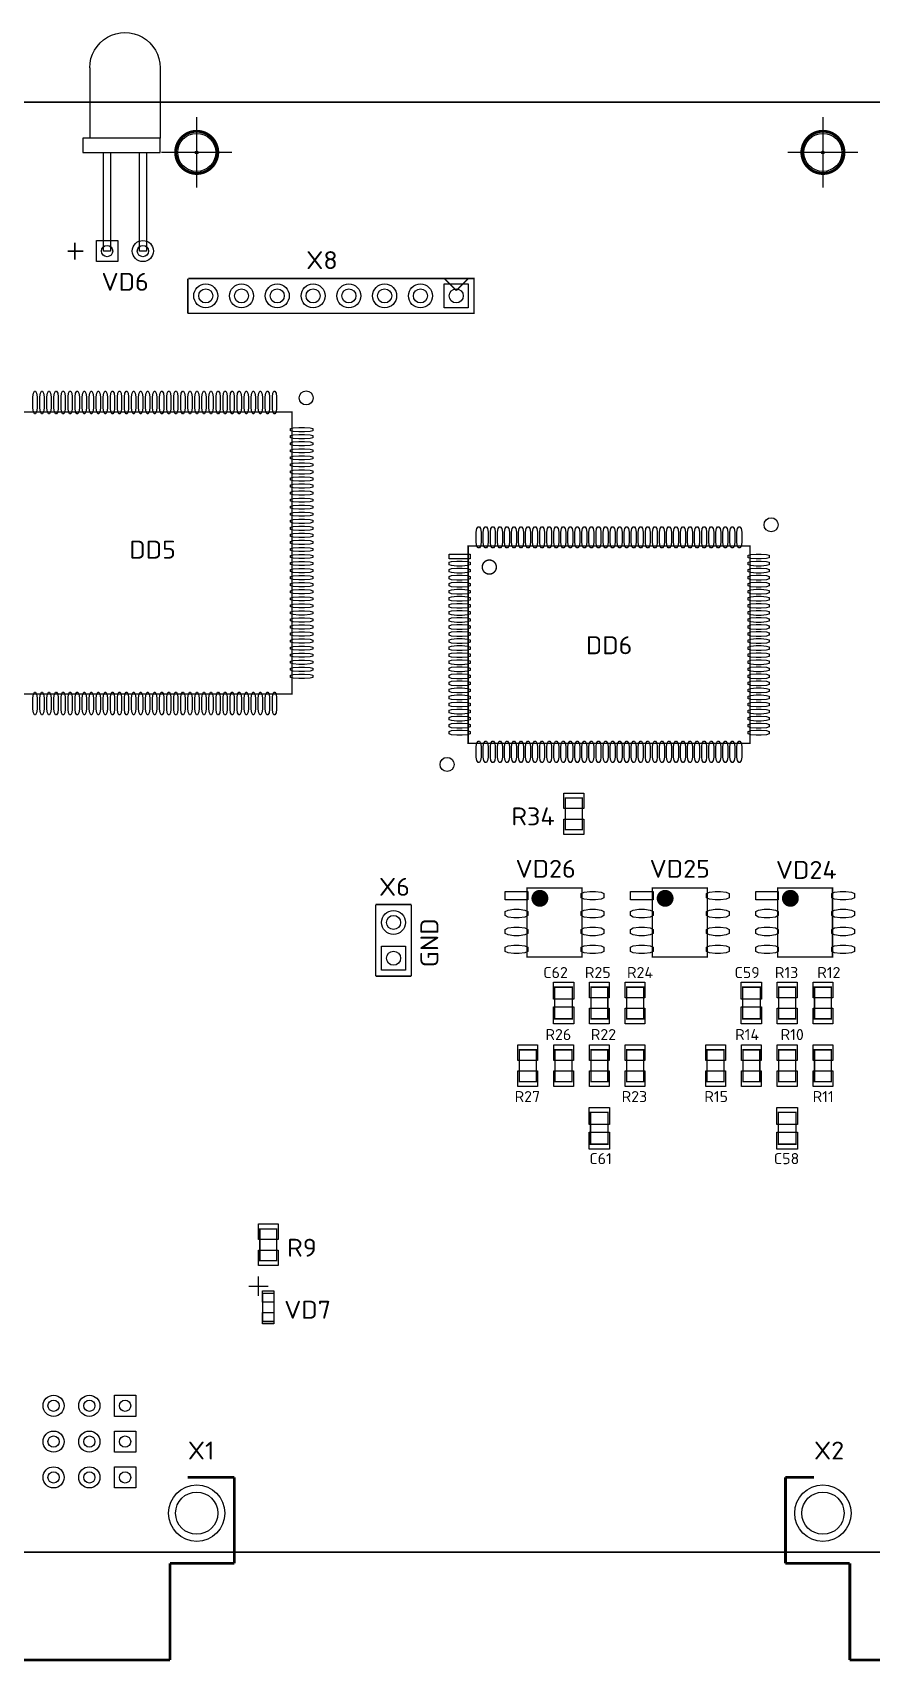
# Model space of a CAD drawing. Header units: millimetres. Extents: x 1127 to 1496, y -2533 to -2276.
# Drawn here: x 1317.1 to 1376.7, y -2392 to -2276.4 of the extents above; entities that cross this region are included whole.
import ezdxf
from ezdxf.enums import TextEntityAlignment as Align

# ---------------------------------------------------------------- set-up
doc = ezdxf.new("R2010")
doc.units = ezdxf.units.MM
doc.layers.get('0').update_dxf_attribs({"color": 250})
doc.layers.add('BOARD', color=173, linetype='Continuous', lineweight=35)
doc.layers.add('TOP', color=7, linetype='Continuous')
doc.styles.get("Standard").update_dxf_attribs({"font": 'txt.shx'})

# ---------------------------------------------------------------- blocks, each defined once
blk = doc.blocks.new('FIGURE_CIRCLE')
blk.add_circle((0, 0), 0.5)
blk = doc.blocks.new('FIGURE_SQUARE')
blk.add_lwpolyline([(-0.5, -0.5), (-0.5, 0.5), (0.5, 0.5), (0.5, -0.5)], close=True)
blk = doc.blocks.new('FIGURE_OBLONG')
blk.add_lwpolyline([(-0.5, -0.125), (-0.5, 0.125), (-0.416, 0.375), (-0.25, 0.5), (0.25, 0.5), (0.416, 0.375), (0.5, 0.125), (0.5, -0.125), (0.416, -0.375), (0.25, -0.5), (-0.25, -0.5), (-0.416, -0.375)], close=True)
blk = doc.blocks.new('LED')
at = {"layer": 'TOP'}
for p, q in [((-1.23, 13), (-1.23, 8)), ((3.77, 13), (3.77, 8))]:
    blk.add_line(p, q, dxfattribs=at)
for points in [[(3.77, 7), (3.77, 8), (-1.73, 8), (-1.73, 7)], [(-0.25, 7), (0.25, 7), (0.25, 0), (-0.25, 0)], [(2.29, 7), (2.79, 7), (2.79, 0), (2.29, 0)]]:
    blk.add_lwpolyline(points, close=True, dxfattribs=at)
at = {"layer": 'TOP', "extrusion": (0, 0, -1)}
blk.add_ellipse((1.27, 13), major_axis=(0, 2.5), ratio=1, start_param=4.712389, end_param=7.853982, dxfattribs=at)

msp = doc.modelspace()

# ---------------------------------------------------------------- linework, layer by layer
at = {"layer": 'BOARD'}
msp.add_lwpolyline([(1467.65, -2384.2), (1234.4, -2384.2), (1234.4, -2281.33), (1467.65, -2281.33)], close=True, dxfattribs=at)
at = {"layer": 'TOP'}
for points, const_width in [([(1328.8, -2283.4, 1), (1328.8, -2286.4, 1), (1328.8, -2283.4)], 0.2), ([(1373.25, -2283.4, 1), (1373.25, -2286.4, 1), (1373.25, -2283.4)], 0.2), ([(1349.57, -2313.82, 1), (1349.57, -2314.82, 1), (1349.57, -2313.82)], 0.1), ([(1353.16, -2337.52, 1.000333), (1353.16, -2338.12, 0.999667), (1353.16, -2337.52)], 0.6), ([(1362.05, -2337.52, 1.000333), (1362.05, -2338.12, 0.999667), (1362.05, -2337.52)], 0.6), ([(1370.94, -2337.52, 1.000333), (1370.94, -2338.12, 0.999667), (1370.94, -2337.52)], 0.6)]:
    msp.add_lwpolyline(points, format="xyb", dxfattribs=dict(at, const_width=const_width))
for points, const_width in [([(1328.8, -2287.4), (1328.8, -2282.4)], 0.1), ([(1373.25, -2287.4), (1373.25, -2282.4)], 0.1), ([(1326.3, -2284.9), (1331.3, -2284.9)], 0.1), ([(1370.75, -2284.9), (1375.75, -2284.9)], 0.1), ([(1320.15, -2291.31), (1320.15, -2292.51)], 0.1), ([(1319.65, -2291.91), (1320.75, -2291.91)], 0.1), ([(1328.17, -2296.31), (1328.17, -2293.85)], 0.1), ([(1328.2, -2293.85), (1348.49, -2293.85), (1348.49, -2296.31), (1328.17, -2296.31)], 0.1), ([(1348.07, -2293.85), (1346.37, -2293.85)], 0.1), ([(1346.37, -2293.85), (1347.22, -2294.7)], 0.1), ([(1347.22, -2294.7), (1348.07, -2293.85)], 0.1), ([(1335.57, -2303.32), (1335.57, -2323.32), (1315.57, -2323.32), (1315.57, -2303.32), (1335.57, -2303.32)], 0.1), ([(1368.07, -2312.82), (1368.07, -2326.82), (1348.07, -2326.82), (1348.07, -2312.82), (1368.07, -2312.82)], 0.1), ([(1354.97, -2330.7), (1356.17, -2330.7), (1356.17, -2332.95), (1354.97, -2332.95), (1354.97, -2330.7)], 0.1), ([(1352.25, -2341.98), (1352.25, -2337.08), (1356.15, -2337.08), (1356.15, -2341.98), (1352.25, -2341.98)], 0.1), ([(1361.14, -2341.98), (1361.14, -2337.08), (1365.04, -2337.08), (1365.04, -2341.98), (1361.14, -2341.98)], 0.1), ([(1370.03, -2341.98), (1370.03, -2337.08), (1373.93, -2337.08), (1373.93, -2341.98), (1370.03, -2341.98)], 0.1), ([(1341.5, -2338.26), (1344.04, -2338.26)], 0.1), ([(1341.5, -2343.34), (1341.5, -2338.26)], 0.1), ([(1344.04, -2338.26), (1344.04, -2343.34)], 0.1), ([(1344.04, -2343.34), (1341.5, -2343.34)], 0.1), ([(1355.46, -2346.37), (1354.21, -2346.37), (1354.21, -2344.12), (1355.46, -2344.12), (1355.46, -2346.37)], 0.1), ([(1357.98, -2346.37), (1356.78, -2346.37), (1356.78, -2344.12), (1357.98, -2344.12), (1357.98, -2346.37)], 0.1), ([(1360.52, -2346.37), (1359.32, -2346.37), (1359.32, -2344.12), (1360.52, -2344.12), (1360.52, -2346.37)], 0.1), ([(1368.8, -2346.37), (1367.55, -2346.37), (1367.55, -2344.12), (1368.8, -2344.12), (1368.8, -2346.37)], 0.1), ([(1371.31, -2346.37), (1370.11, -2346.37), (1370.11, -2344.12), (1371.31, -2344.12), (1371.31, -2346.37)], 0.1), ([(1373.85, -2346.37), (1372.65, -2346.37), (1372.65, -2344.12), (1373.85, -2344.12), (1373.85, -2346.37)], 0.1), ([(1352.9, -2350.82), (1351.7, -2350.82), (1351.7, -2348.57), (1352.9, -2348.57), (1352.9, -2350.82)], 0.1), ([(1355.44, -2350.82), (1354.24, -2350.82), (1354.24, -2348.57), (1355.44, -2348.57), (1355.44, -2350.82)], 0.1), ([(1357.98, -2350.82), (1356.78, -2350.82), (1356.78, -2348.57), (1357.98, -2348.57), (1357.98, -2350.82)], 0.1), ([(1360.52, -2350.82), (1359.32, -2350.82), (1359.32, -2348.57), (1360.52, -2348.57), (1360.52, -2350.82)], 0.1), ([(1366.23, -2350.82), (1365.03, -2350.82), (1365.03, -2348.57), (1366.23, -2348.57), (1366.23, -2350.82)], 0.1), ([(1368.77, -2350.82), (1367.57, -2350.82), (1367.57, -2348.57), (1368.77, -2348.57), (1368.77, -2350.82)], 0.1), ([(1371.31, -2350.82), (1370.11, -2350.82), (1370.11, -2348.57), (1371.31, -2348.57), (1371.31, -2350.82)], 0.1), ([(1373.85, -2350.82), (1372.65, -2350.82), (1372.65, -2348.57), (1373.85, -2348.57), (1373.85, -2350.82)], 0.1), ([(1356.75, -2353.01), (1358, -2353.01), (1358, -2355.26), (1356.75, -2355.26), (1356.75, -2353.01)], 0.1), ([(1370.09, -2353.01), (1371.34, -2353.01), (1371.34, -2355.26), (1370.09, -2355.26), (1370.09, -2353.01)], 0.1), ([(1334.48, -2363.52), (1333.28, -2363.52), (1333.28, -2361.27), (1334.48, -2361.27), (1334.48, -2363.52)], 0.1), ([(1333.88, -2365.34), (1332.48, -2365.34)], 0.1), ([(1333.18, -2364.64), (1333.18, -2366.04)], 0.1), ([(1334.28, -2367.84), (1333.48, -2367.84), (1333.48, -2365.84), (1334.28, -2365.84), (1334.28, -2367.84)], 0.1), ([(1331.47, -2378.9), (1328.17, -2378.9)], 0.203), ([(1331.47, -2385), (1331.47, -2378.9)], 0.203), ([(1370.59, -2378.9), (1370.59, -2385)], 0.203), ([(1372.62, -2378.9), (1370.59, -2378.9)], 0.203), ([(1326.9, -2385), (1331.47, -2385)], 0.203), ([(1326.9, -2391.86), (1326.9, -2385)], 0.203), ([(1370.59, -2385), (1375.16, -2385)], 0.203), ([(1375.16, -2385), (1375.16, -2391.86)], 0.203), ([(1241.81, -2391.86), (1326.9, -2391.86)], 0.203), ([(1375.16, -2391.86), (1460.25, -2391.86)], 0.203)]:
    msp.add_lwpolyline(points, dxfattribs=dict(at, const_width=const_width))

# ---------------------------------------------------------------- block references
msp.add_blockref('LED', (1322.44, -2291.9), dxfattribs=at)
at = {"layer": 'TOP', "rotation": 90}
for name, p, xscale, yscale in [('FIGURE_CIRCLE', (1328.8, -2284.9), 2.7, 2.7), ('FIGURE_CIRCLE', (1373.25, -2284.9), 2.7, 2.7), ('FIGURE_CIRCLE', (1328.8, -2284.9), 0.2, 0.2), ('FIGURE_CIRCLE', (1373.25, -2284.9), 0.2, 0.2), ('FIGURE_SQUARE', (1322.44, -2291.9), 1.5, 1.5), ('FIGURE_CIRCLE', (1324.98, -2291.9), 1.5, 1.5), ('FIGURE_CIRCLE', (1322.44, -2291.9), 0.8, 0.8), ('FIGURE_CIRCLE', (1324.98, -2291.9), 0.8, 0.8), ('FIGURE_CIRCLE', (1329.44, -2295.08), 1.7, 1.7), ('FIGURE_CIRCLE', (1331.98, -2295.08), 1.7, 1.7), ('FIGURE_CIRCLE', (1334.52, -2295.08), 1.7, 1.7), ('FIGURE_CIRCLE', (1337.06, -2295.08), 1.7, 1.7), ('FIGURE_CIRCLE', (1339.6, -2295.08), 1.7, 1.7), ('FIGURE_CIRCLE', (1342.14, -2295.08), 1.7, 1.7), ('FIGURE_CIRCLE', (1344.68, -2295.08), 1.7, 1.7), ('FIGURE_SQUARE', (1347.22, -2295.08), 1.7, 1.7), ('FIGURE_OBLONG', (1317.32, -2302.65), 1.6, 0.3), ('FIGURE_OBLONG', (1317.82, -2302.65), 1.6, 0.3), ('FIGURE_OBLONG', (1318.32, -2302.65), 1.6, 0.3), ('FIGURE_OBLONG', (1318.82, -2302.65), 1.6, 0.3), ('FIGURE_OBLONG', (1319.32, -2302.65), 1.6, 0.3), ('FIGURE_OBLONG', (1319.82, -2302.65), 1.6, 0.3), ('FIGURE_OBLONG', (1320.32, -2302.65), 1.6, 0.3), ('FIGURE_OBLONG', (1320.82, -2302.65), 1.6, 0.3), ('FIGURE_OBLONG', (1321.32, -2302.65), 1.6, 0.3), ('FIGURE_OBLONG', (1321.82, -2302.65), 1.6, 0.3), ('FIGURE_OBLONG', (1322.32, -2302.65), 1.6, 0.3), ('FIGURE_OBLONG', (1322.82, -2302.65), 1.6, 0.3), ('FIGURE_OBLONG', (1323.32, -2302.65), 1.6, 0.3), ('FIGURE_OBLONG', (1323.82, -2302.65), 1.6, 0.3), ('FIGURE_OBLONG', (1324.32, -2302.65), 1.6, 0.3), ('FIGURE_OBLONG', (1324.82, -2302.65), 1.6, 0.3), ('FIGURE_OBLONG', (1325.32, -2302.65), 1.6, 0.3), ('FIGURE_OBLONG', (1325.82, -2302.65), 1.6, 0.3), ('FIGURE_OBLONG', (1326.32, -2302.65), 1.6, 0.3), ('FIGURE_OBLONG', (1326.82, -2302.65), 1.6, 0.3), ('FIGURE_OBLONG', (1327.32, -2302.65), 1.6, 0.3), ('FIGURE_OBLONG', (1327.82, -2302.65), 1.6, 0.3), ('FIGURE_OBLONG', (1328.32, -2302.65), 1.6, 0.3), ('FIGURE_OBLONG', (1328.82, -2302.65), 1.6, 0.3), ('FIGURE_OBLONG', (1329.32, -2302.65), 1.6, 0.3), ('FIGURE_OBLONG', (1329.82, -2302.65), 1.6, 0.3), ('FIGURE_OBLONG', (1330.32, -2302.65), 1.6, 0.3), ('FIGURE_OBLONG', (1330.82, -2302.65), 1.6, 0.3), ('FIGURE_OBLONG', (1331.32, -2302.65), 1.6, 0.3), ('FIGURE_OBLONG', (1331.82, -2302.65), 1.6, 0.3), ('FIGURE_OBLONG', (1332.32, -2302.65), 1.6, 0.3), ('FIGURE_OBLONG', (1332.82, -2302.65), 1.6, 0.3), ('FIGURE_OBLONG', (1333.32, -2302.65), 1.6, 0.3), ('FIGURE_OBLONG', (1333.82, -2302.65), 1.6, 0.3), ('FIGURE_OBLONG', (1334.32, -2302.65), 1.6, 0.3), ('FIGURE_OBLONG', (1336.25, -2304.57), 0.3, 1.6), ('FIGURE_OBLONG', (1336.25, -2305.07), 0.3, 1.6), ('FIGURE_OBLONG', (1336.25, -2305.57), 0.3, 1.6), ('FIGURE_OBLONG', (1336.25, -2306.07), 0.3, 1.6), ('FIGURE_OBLONG', (1336.25, -2306.57), 0.3, 1.6), ('FIGURE_OBLONG', (1336.25, -2307.07), 0.3, 1.6), ('FIGURE_OBLONG', (1336.25, -2307.57), 0.3, 1.6), ('FIGURE_OBLONG', (1336.25, -2308.07), 0.3, 1.6), ('FIGURE_OBLONG', (1336.25, -2308.57), 0.3, 1.6), ('FIGURE_OBLONG', (1336.25, -2309.07), 0.3, 1.6), ('FIGURE_OBLONG', (1336.25, -2309.57), 0.3, 1.6), ('FIGURE_OBLONG', (1336.25, -2310.07), 0.3, 1.6), ('FIGURE_OBLONG', (1336.25, -2310.57), 0.3, 1.6), ('FIGURE_OBLONG', (1336.25, -2311.07), 0.3, 1.6), ('FIGURE_OBLONG', (1336.25, -2311.57), 0.3, 1.6), ('FIGURE_OBLONG', (1336.25, -2312.07), 0.3, 1.6), ('FIGURE_OBLONG', (1348.82, -2312.21), 1.5, 0.35), ('FIGURE_OBLONG', (1349.32, -2312.21), 1.5, 0.35), ('FIGURE_OBLONG', (1349.82, -2312.21), 1.5, 0.35), ('FIGURE_OBLONG', (1350.32, -2312.21), 1.5, 0.35), ('FIGURE_OBLONG', (1350.82, -2312.21), 1.5, 0.35), ('FIGURE_OBLONG', (1351.32, -2312.21), 1.5, 0.35), ('FIGURE_OBLONG', (1351.82, -2312.21), 1.5, 0.35), ('FIGURE_OBLONG', (1352.32, -2312.21), 1.5, 0.35), ('FIGURE_OBLONG', (1352.82, -2312.21), 1.5, 0.35), ('FIGURE_OBLONG', (1353.32, -2312.21), 1.5, 0.35), ('FIGURE_OBLONG', (1353.82, -2312.21), 1.5, 0.35), ('FIGURE_OBLONG', (1354.32, -2312.21), 1.5, 0.35), ('FIGURE_OBLONG', (1354.82, -2312.21), 1.5, 0.35), ('FIGURE_OBLONG', (1355.32, -2312.21), 1.5, 0.35), ('FIGURE_OBLONG', (1355.82, -2312.21), 1.5, 0.35), ('FIGURE_OBLONG', (1356.32, -2312.21), 1.5, 0.35), ('FIGURE_OBLONG', (1356.82, -2312.21), 1.5, 0.35), ('FIGURE_OBLONG', (1357.32, -2312.21), 1.5, 0.35), ('FIGURE_OBLONG', (1357.82, -2312.21), 1.5, 0.35), ('FIGURE_OBLONG', (1358.32, -2312.21), 1.5, 0.35), ('FIGURE_OBLONG', (1358.82, -2312.21), 1.5, 0.35), ('FIGURE_OBLONG', (1359.32, -2312.21), 1.5, 0.35), ('FIGURE_OBLONG', (1359.82, -2312.21), 1.5, 0.35), ('FIGURE_OBLONG', (1360.32, -2312.21), 1.5, 0.35), ('FIGURE_OBLONG', (1360.82, -2312.21), 1.5, 0.35), ('FIGURE_OBLONG', (1361.32, -2312.21), 1.5, 0.35), ('FIGURE_OBLONG', (1361.82, -2312.21), 1.5, 0.35), ('FIGURE_OBLONG', (1362.32, -2312.21), 1.5, 0.35), ('FIGURE_OBLONG', (1362.82, -2312.21), 1.5, 0.35), ('FIGURE_OBLONG', (1363.32, -2312.21), 1.5, 0.35), ('FIGURE_OBLONG', (1363.82, -2312.21), 1.5, 0.35), ('FIGURE_OBLONG', (1364.32, -2312.21), 1.5, 0.35), ('FIGURE_OBLONG', (1364.82, -2312.21), 1.5, 0.35), ('FIGURE_OBLONG', (1365.32, -2312.21), 1.5, 0.35), ('FIGURE_OBLONG', (1365.82, -2312.21), 1.5, 0.35), ('FIGURE_OBLONG', (1366.32, -2312.21), 1.5, 0.35), ('FIGURE_OBLONG', (1366.82, -2312.21), 1.5, 0.35), ('FIGURE_OBLONG', (1367.32, -2312.21), 1.5, 0.35), ('FIGURE_OBLONG', (1336.25, -2312.57), 0.3, 1.6), ('FIGURE_OBLONG', (1336.25, -2313.07), 0.3, 1.6), ('FIGURE_OBLONG', (1336.25, -2313.57), 0.3, 1.6), ('FIGURE_SQUARE', (1347.46, -2313.57), 0.35, 1.5), ('FIGURE_OBLONG', (1368.69, -2313.57), 0.35, 1.5), ('FIGURE_OBLONG', (1336.25, -2314.07), 0.3, 1.6), ('FIGURE_OBLONG', (1336.25, -2314.57), 0.3, 1.6), ('FIGURE_OBLONG', (1347.46, -2314.07), 0.35, 1.5), ('FIGURE_OBLONG', (1347.46, -2314.57), 0.35, 1.5), ('FIGURE_OBLONG', (1368.69, -2314.07), 0.35, 1.5), ('FIGURE_OBLONG', (1368.69, -2314.57), 0.35, 1.5), ('FIGURE_OBLONG', (1336.25, -2315.07), 0.3, 1.6), ('FIGURE_OBLONG', (1336.25, -2315.57), 0.3, 1.6), ('FIGURE_OBLONG', (1347.46, -2315.07), 0.35, 1.5), ('FIGURE_OBLONG', (1347.46, -2315.57), 0.35, 1.5), ('FIGURE_OBLONG', (1368.69, -2315.07), 0.35, 1.5), ('FIGURE_OBLONG', (1368.69, -2315.57), 0.35, 1.5), ('FIGURE_OBLONG', (1336.25, -2316.07), 0.3, 1.6), ('FIGURE_OBLONG', (1336.25, -2316.57), 0.3, 1.6), ('FIGURE_OBLONG', (1347.46, -2316.07), 0.35, 1.5), ('FIGURE_OBLONG', (1347.46, -2316.57), 0.35, 1.5), ('FIGURE_OBLONG', (1368.69, -2316.07), 0.35, 1.5), ('FIGURE_OBLONG', (1368.69, -2316.57), 0.35, 1.5), ('FIGURE_OBLONG', (1336.25, -2317.07), 0.3, 1.6), ('FIGURE_OBLONG', (1336.25, -2317.57), 0.3, 1.6), ('FIGURE_OBLONG', (1336.25, -2318.07), 0.3, 1.6), ('FIGURE_OBLONG', (1347.46, -2317.07), 0.35, 1.5), ('FIGURE_OBLONG', (1347.46, -2317.57), 0.35, 1.5), ('FIGURE_OBLONG', (1347.46, -2318.07), 0.35, 1.5), ('FIGURE_OBLONG', (1368.69, -2317.07), 0.35, 1.5), ('FIGURE_OBLONG', (1368.69, -2317.57), 0.35, 1.5), ('FIGURE_OBLONG', (1368.69, -2318.07), 0.35, 1.5), ('FIGURE_OBLONG', (1336.25, -2318.57), 0.3, 1.6), ('FIGURE_OBLONG', (1336.25, -2319.07), 0.3, 1.6), ('FIGURE_OBLONG', (1347.46, -2318.57), 0.35, 1.5), ('FIGURE_OBLONG', (1347.46, -2319.07), 0.35, 1.5), ('FIGURE_OBLONG', (1368.69, -2318.57), 0.35, 1.5), ('FIGURE_OBLONG', (1368.69, -2319.07), 0.35, 1.5), ('FIGURE_OBLONG', (1336.25, -2319.57), 0.3, 1.6), ('FIGURE_OBLONG', (1336.25, -2320.07), 0.3, 1.6), ('FIGURE_OBLONG', (1347.46, -2319.57), 0.35, 1.5), ('FIGURE_OBLONG', (1347.46, -2320.07), 0.35, 1.5), ('FIGURE_OBLONG', (1368.69, -2319.57), 0.35, 1.5), ('FIGURE_OBLONG', (1368.69, -2320.07), 0.35, 1.5), ('FIGURE_OBLONG', (1336.25, -2320.57), 0.3, 1.6), ('FIGURE_OBLONG', (1336.25, -2321.07), 0.3, 1.6), ('FIGURE_OBLONG', (1336.25, -2321.57), 0.3, 1.6), ('FIGURE_OBLONG', (1347.46, -2320.57), 0.35, 1.5), ('FIGURE_OBLONG', (1347.46, -2321.07), 0.35, 1.5), ('FIGURE_OBLONG', (1347.46, -2321.57), 0.35, 1.5), ('FIGURE_OBLONG', (1368.69, -2320.57), 0.35, 1.5), ('FIGURE_OBLONG', (1368.69, -2321.07), 0.35, 1.5), ('FIGURE_OBLONG', (1368.69, -2321.57), 0.35, 1.5), ('FIGURE_OBLONG', (1336.25, -2322.07), 0.3, 1.6), ('FIGURE_OBLONG', (1347.46, -2322.07), 0.35, 1.5), ('FIGURE_OBLONG', (1347.46, -2322.57), 0.35, 1.5), ('FIGURE_OBLONG', (1368.69, -2322.07), 0.35, 1.5), ('FIGURE_OBLONG', (1368.69, -2322.57), 0.35, 1.5), ('FIGURE_OBLONG', (1317.32, -2324), 1.6, 0.3), ('FIGURE_OBLONG', (1317.82, -2324), 1.6, 0.3), ('FIGURE_OBLONG', (1318.32, -2324), 1.6, 0.3), ('FIGURE_OBLONG', (1318.82, -2324), 1.6, 0.3), ('FIGURE_OBLONG', (1319.32, -2324), 1.6, 0.3), ('FIGURE_OBLONG', (1319.82, -2324), 1.6, 0.3), ('FIGURE_OBLONG', (1320.32, -2324), 1.6, 0.3), ('FIGURE_OBLONG', (1320.82, -2324), 1.6, 0.3), ('FIGURE_OBLONG', (1321.32, -2324), 1.6, 0.3), ('FIGURE_OBLONG', (1321.82, -2324), 1.6, 0.3), ('FIGURE_OBLONG', (1322.32, -2324), 1.6, 0.3), ('FIGURE_OBLONG', (1322.82, -2324), 1.6, 0.3), ('FIGURE_OBLONG', (1323.32, -2324), 1.6, 0.3), ('FIGURE_OBLONG', (1323.82, -2324), 1.6, 0.3), ('FIGURE_OBLONG', (1324.32, -2324), 1.6, 0.3), ('FIGURE_OBLONG', (1324.82, -2324), 1.6, 0.3), ('FIGURE_OBLONG', (1325.32, -2324), 1.6, 0.3), ('FIGURE_OBLONG', (1325.82, -2324), 1.6, 0.3), ('FIGURE_OBLONG', (1326.32, -2324), 1.6, 0.3), ('FIGURE_OBLONG', (1326.82, -2324), 1.6, 0.3), ('FIGURE_OBLONG', (1327.32, -2324), 1.6, 0.3), ('FIGURE_OBLONG', (1327.82, -2324), 1.6, 0.3), ('FIGURE_OBLONG', (1328.32, -2324), 1.6, 0.3), ('FIGURE_OBLONG', (1328.82, -2324), 1.6, 0.3), ('FIGURE_OBLONG', (1329.32, -2324), 1.6, 0.3), ('FIGURE_OBLONG', (1329.82, -2324), 1.6, 0.3), ('FIGURE_OBLONG', (1330.32, -2324), 1.6, 0.3), ('FIGURE_OBLONG', (1330.82, -2324), 1.6, 0.3), ('FIGURE_OBLONG', (1331.32, -2324), 1.6, 0.3), ('FIGURE_OBLONG', (1331.82, -2324), 1.6, 0.3), ('FIGURE_OBLONG', (1332.32, -2324), 1.6, 0.3), ('FIGURE_OBLONG', (1332.82, -2324), 1.6, 0.3), ('FIGURE_OBLONG', (1333.32, -2324), 1.6, 0.3), ('FIGURE_OBLONG', (1333.82, -2324), 1.6, 0.3), ('FIGURE_OBLONG', (1334.32, -2324), 1.6, 0.3), ('FIGURE_OBLONG', (1347.46, -2323.07), 0.35, 1.5), ('FIGURE_OBLONG', (1347.46, -2323.57), 0.35, 1.5), ('FIGURE_OBLONG', (1368.69, -2323.07), 0.35, 1.5), ('FIGURE_OBLONG', (1368.69, -2323.57), 0.35, 1.5), ('FIGURE_OBLONG', (1347.46, -2324.07), 0.35, 1.5), ('FIGURE_OBLONG', (1347.46, -2324.57), 0.35, 1.5), ('FIGURE_OBLONG', (1347.46, -2325.07), 0.35, 1.5), ('FIGURE_OBLONG', (1368.69, -2324.07), 0.35, 1.5), ('FIGURE_OBLONG', (1368.69, -2324.57), 0.35, 1.5), ('FIGURE_OBLONG', (1368.69, -2325.07), 0.35, 1.5), ('FIGURE_OBLONG', (1347.46, -2325.57), 0.35, 1.5), ('FIGURE_OBLONG', (1347.46, -2326.07), 0.35, 1.5), ('FIGURE_OBLONG', (1368.69, -2325.57), 0.35, 1.5), ('FIGURE_OBLONG', (1368.69, -2326.07), 0.35, 1.5), ('FIGURE_OBLONG', (1348.82, -2327.43), 1.5, 0.35), ('FIGURE_OBLONG', (1349.32, -2327.43), 1.5, 0.35), ('FIGURE_OBLONG', (1349.82, -2327.43), 1.5, 0.35), ('FIGURE_OBLONG', (1350.32, -2327.43), 1.5, 0.35), ('FIGURE_OBLONG', (1350.82, -2327.43), 1.5, 0.35), ('FIGURE_OBLONG', (1351.32, -2327.43), 1.5, 0.35), ('FIGURE_OBLONG', (1351.82, -2327.43), 1.5, 0.35), ('FIGURE_OBLONG', (1352.32, -2327.43), 1.5, 0.35), ('FIGURE_OBLONG', (1352.82, -2327.43), 1.5, 0.35), ('FIGURE_OBLONG', (1353.32, -2327.43), 1.5, 0.35), ('FIGURE_OBLONG', (1353.82, -2327.43), 1.5, 0.35), ('FIGURE_OBLONG', (1354.32, -2327.43), 1.5, 0.35), ('FIGURE_OBLONG', (1354.82, -2327.43), 1.5, 0.35), ('FIGURE_OBLONG', (1355.32, -2327.43), 1.5, 0.35), ('FIGURE_OBLONG', (1355.82, -2327.43), 1.5, 0.35), ('FIGURE_OBLONG', (1356.32, -2327.43), 1.5, 0.35), ('FIGURE_OBLONG', (1356.82, -2327.43), 1.5, 0.35), ('FIGURE_OBLONG', (1357.32, -2327.43), 1.5, 0.35), ('FIGURE_OBLONG', (1357.82, -2327.43), 1.5, 0.35), ('FIGURE_OBLONG', (1358.32, -2327.43), 1.5, 0.35), ('FIGURE_OBLONG', (1358.82, -2327.43), 1.5, 0.35), ('FIGURE_OBLONG', (1359.32, -2327.43), 1.5, 0.35), ('FIGURE_OBLONG', (1359.82, -2327.43), 1.5, 0.35), ('FIGURE_OBLONG', (1360.32, -2327.43), 1.5, 0.35), ('FIGURE_OBLONG', (1360.82, -2327.43), 1.5, 0.35), ('FIGURE_OBLONG', (1361.32, -2327.43), 1.5, 0.35), ('FIGURE_OBLONG', (1361.82, -2327.43), 1.5, 0.35), ('FIGURE_OBLONG', (1362.32, -2327.43), 1.5, 0.35), ('FIGURE_OBLONG', (1362.82, -2327.43), 1.5, 0.35), ('FIGURE_OBLONG', (1363.32, -2327.43), 1.5, 0.35), ('FIGURE_OBLONG', (1363.82, -2327.43), 1.5, 0.35), ('FIGURE_OBLONG', (1364.32, -2327.43), 1.5, 0.35), ('FIGURE_OBLONG', (1364.82, -2327.43), 1.5, 0.35), ('FIGURE_OBLONG', (1365.32, -2327.43), 1.5, 0.35), ('FIGURE_OBLONG', (1365.82, -2327.43), 1.5, 0.35), ('FIGURE_OBLONG', (1366.32, -2327.43), 1.5, 0.35), ('FIGURE_OBLONG', (1366.82, -2327.43), 1.5, 0.35), ('FIGURE_OBLONG', (1367.32, -2327.43), 1.5, 0.35), ('FIGURE_SQUARE', (1355.57, -2330.9), 1.1, 1.4), ('FIGURE_SQUARE', (1355.57, -2332.75), 1.1, 1.4), ('FIGURE_SQUARE', (1351.5, -2337.63), 0.6, 1.6), ('FIGURE_OBLONG', (1356.9, -2337.63), 0.6, 1.6), ('FIGURE_SQUARE', (1360.39, -2337.63), 0.6, 1.6), ('FIGURE_OBLONG', (1365.79, -2337.63), 0.6, 1.6), ('FIGURE_SQUARE', (1369.28, -2337.63), 0.6, 1.6), ('FIGURE_OBLONG', (1374.68, -2337.63), 0.6, 1.6), ('FIGURE_CIRCLE', (1342.77, -2339.53), 1.7, 1.7), ('FIGURE_OBLONG', (1351.5, -2338.9), 0.6, 1.6), ('FIGURE_OBLONG', (1356.9, -2338.9), 0.6, 1.6), ('FIGURE_OBLONG', (1360.39, -2338.9), 0.6, 1.6), ('FIGURE_OBLONG', (1365.79, -2338.9), 0.6, 1.6), ('FIGURE_OBLONG', (1369.28, -2338.9), 0.6, 1.6), ('FIGURE_OBLONG', (1374.68, -2338.9), 0.6, 1.6), ('FIGURE_OBLONG', (1351.5, -2340.17), 0.6, 1.6), ('FIGURE_OBLONG', (1356.9, -2340.17), 0.6, 1.6), ('FIGURE_OBLONG', (1360.39, -2340.17), 0.6, 1.6), ('FIGURE_OBLONG', (1365.79, -2340.17), 0.6, 1.6), ('FIGURE_OBLONG', (1369.28, -2340.17), 0.6, 1.6), ('FIGURE_OBLONG', (1374.68, -2340.17), 0.6, 1.6), ('FIGURE_OBLONG', (1351.5, -2341.44), 0.6, 1.6), ('FIGURE_OBLONG', (1356.9, -2341.44), 0.6, 1.6), ('FIGURE_OBLONG', (1360.39, -2341.44), 0.6, 1.6), ('FIGURE_OBLONG', (1365.79, -2341.44), 0.6, 1.6), ('FIGURE_OBLONG', (1369.28, -2341.44), 0.6, 1.6), ('FIGURE_OBLONG', (1374.68, -2341.44), 0.6, 1.6), ('FIGURE_SQUARE', (1342.77, -2342.07), 1.7, 1.7), ('FIGURE_SQUARE', (1354.84, -2344.37), 1.2, 1.45), ('FIGURE_SQUARE', (1357.38, -2344.32), 1.1, 1.4), ('FIGURE_SQUARE', (1359.92, -2344.32), 1.1, 1.4), ('FIGURE_SQUARE', (1368.17, -2344.37), 1.2, 1.45), ('FIGURE_SQUARE', (1370.71, -2344.32), 1.1, 1.4), ('FIGURE_SQUARE', (1373.25, -2344.32), 1.1, 1.4), ('FIGURE_SQUARE', (1354.84, -2346.12), 1.2, 1.45), ('FIGURE_SQUARE', (1357.38, -2346.17), 1.1, 1.4), ('FIGURE_SQUARE', (1359.92, -2346.17), 1.1, 1.4), ('FIGURE_SQUARE', (1368.17, -2346.12), 1.2, 1.45), ('FIGURE_SQUARE', (1370.71, -2346.17), 1.1, 1.4), ('FIGURE_SQUARE', (1373.25, -2346.17), 1.1, 1.4), ('FIGURE_SQUARE', (1352.3, -2348.77), 1.1, 1.4), ('FIGURE_SQUARE', (1354.84, -2348.77), 1.1, 1.4), ('FIGURE_SQUARE', (1357.38, -2348.77), 1.1, 1.4), ('FIGURE_SQUARE', (1359.92, -2348.77), 1.1, 1.4), ('FIGURE_SQUARE', (1365.63, -2348.77), 1.1, 1.4), ('FIGURE_SQUARE', (1368.17, -2348.77), 1.1, 1.4), ('FIGURE_SQUARE', (1370.71, -2348.77), 1.1, 1.4), ('FIGURE_SQUARE', (1373.25, -2348.77), 1.1, 1.4), ('FIGURE_SQUARE', (1352.3, -2350.62), 1.1, 1.4), ('FIGURE_SQUARE', (1354.84, -2350.62), 1.1, 1.4), ('FIGURE_SQUARE', (1357.38, -2350.62), 1.1, 1.4), ('FIGURE_SQUARE', (1359.92, -2350.62), 1.1, 1.4), ('FIGURE_SQUARE', (1365.63, -2350.62), 1.1, 1.4), ('FIGURE_SQUARE', (1368.17, -2350.62), 1.1, 1.4), ('FIGURE_SQUARE', (1370.71, -2350.62), 1.1, 1.4), ('FIGURE_SQUARE', (1373.25, -2350.62), 1.1, 1.4), ('FIGURE_SQUARE', (1357.38, -2353.26), 1.2, 1.45), ('FIGURE_SQUARE', (1370.71, -2353.26), 1.2, 1.45), ('FIGURE_SQUARE', (1357.38, -2355.01), 1.2, 1.45), ('FIGURE_SQUARE', (1370.71, -2355.01), 1.2, 1.45), ('FIGURE_SQUARE', (1333.88, -2361.47), 1.1, 1.4), ('FIGURE_SQUARE', (1333.88, -2363.32), 1.1, 1.4), ('FIGURE_SQUARE', (1333.88, -2366.06), 0.8, 0.8), ('FIGURE_SQUARE', (1333.88, -2367.61), 0.8, 0.8), ('FIGURE_CIRCLE', (1318.64, -2373.82), 1.5, 1.5), ('FIGURE_CIRCLE', (1318.64, -2373.82), 0.8, 0.8), ('FIGURE_CIRCLE', (1321.18, -2373.82), 1.5, 1.5), ('FIGURE_CIRCLE', (1321.18, -2373.82), 0.8, 0.8), ('FIGURE_SQUARE', (1323.72, -2373.82), 1.5, 1.5), ('FIGURE_CIRCLE', (1323.72, -2373.82), 0.8, 0.8), ('FIGURE_CIRCLE', (1318.64, -2376.36), 1.5, 1.5), ('FIGURE_CIRCLE', (1321.18, -2376.36), 1.5, 1.5), ('FIGURE_SQUARE', (1323.72, -2376.36), 1.5, 1.5), ('FIGURE_CIRCLE', (1318.64, -2376.36), 0.8, 0.8), ('FIGURE_CIRCLE', (1321.18, -2376.36), 0.8, 0.8), ('FIGURE_CIRCLE', (1323.72, -2376.36), 0.8, 0.8), ('FIGURE_CIRCLE', (1318.64, -2378.9), 1.5, 1.5), ('FIGURE_CIRCLE', (1318.64, -2378.9), 0.8, 0.8), ('FIGURE_CIRCLE', (1321.18, -2378.9), 1.5, 1.5), ('FIGURE_CIRCLE', (1321.18, -2378.9), 0.8, 0.8), ('FIGURE_SQUARE', (1323.72, -2378.9), 1.5, 1.5), ('FIGURE_CIRCLE', (1323.72, -2378.9), 0.8, 0.8), ('FIGURE_CIRCLE', (1328.8, -2381.44), 4, 4), ('FIGURE_CIRCLE', (1328.8, -2381.44), 3, 3), ('FIGURE_CIRCLE', (1373.25, -2381.44), 4, 4), ('FIGURE_CIRCLE', (1373.25, -2381.44), 3, 3)]:
    msp.add_blockref(name, p, dxfattribs=dict(at, xscale=xscale, yscale=yscale))
for p in [(1329.44, -2295.08), (1331.98, -2295.08), (1334.52, -2295.08), (1337.06, -2295.08), (1339.6, -2295.08), (1342.14, -2295.08), (1344.68, -2295.08), (1347.22, -2295.08), (1336.57, -2302.32), (1369.57, -2311.32), (1346.57, -2328.32), (1342.77, -2339.53), (1342.77, -2342.07)]:
    msp.add_blockref('FIGURE_CIRCLE', p, dxfattribs=at)

# ---------------------------------------------------------------- texts
at = {"layer": 'TOP', "width": 1.019685}
for s, p in [('X8', (1337.69, -2293.18)), ('VD6', (1323.72, -2294.72)), ('DD5', (1325.67, -2313.72)), ('DD6', (1358.07, -2320.5)), ('R34', (1352.67, -2332.64)), ('VD26', (1353.57, -2336.36)), ('VD25', (1363.09, -2336.36)), ('VD24', (1372.07, -2336.44)), ('R9', (1336.27, -2363.24)), ('VD7', (1336.67, -2367.64))]:
    msp.add_text(s, height=1.27, dxfattribs=at).set_placement(p, align=Align.CENTER)
for s, p in [('X6', (1341.74, -2337.64)), ('X1', (1328.17, -2377.63)), ('X2', (1372.62, -2377.63))]:
    msp.add_text(s, height=1.27, dxfattribs=at).set_placement(p)
msp.add_text('GND', height=1.27, rotation=90, dxfattribs=at).set_placement((1345.95, -2342.71))
at = {"layer": 'TOP'}
for s, p in [('C62', (1354.27, -2343.48)), ('R25', (1357.27, -2343.48)), ('R24', (1360.27, -2343.48)), ('C59', (1367.87, -2343.48)), ('R13', (1370.67, -2343.48)), ('R12', (1373.67, -2343.48)), ('R26', (1354.47, -2347.88)), ('R22', (1357.67, -2347.88)), ('R14', (1367.87, -2347.88)), ('R10', (1371.07, -2347.88)), ('R27', (1352.27, -2352.28)), ('R23', (1359.87, -2352.28)), ('R15', (1365.67, -2352.28)), ('R11', (1373.27, -2352.28)), ('C61', (1357.47, -2356.68)), ('C58', (1370.67, -2356.68))]:
    msp.add_text(s, height=0.787, dxfattribs=at).set_placement(p, align=Align.CENTER)

doc.saveas('drawing.dxf')
